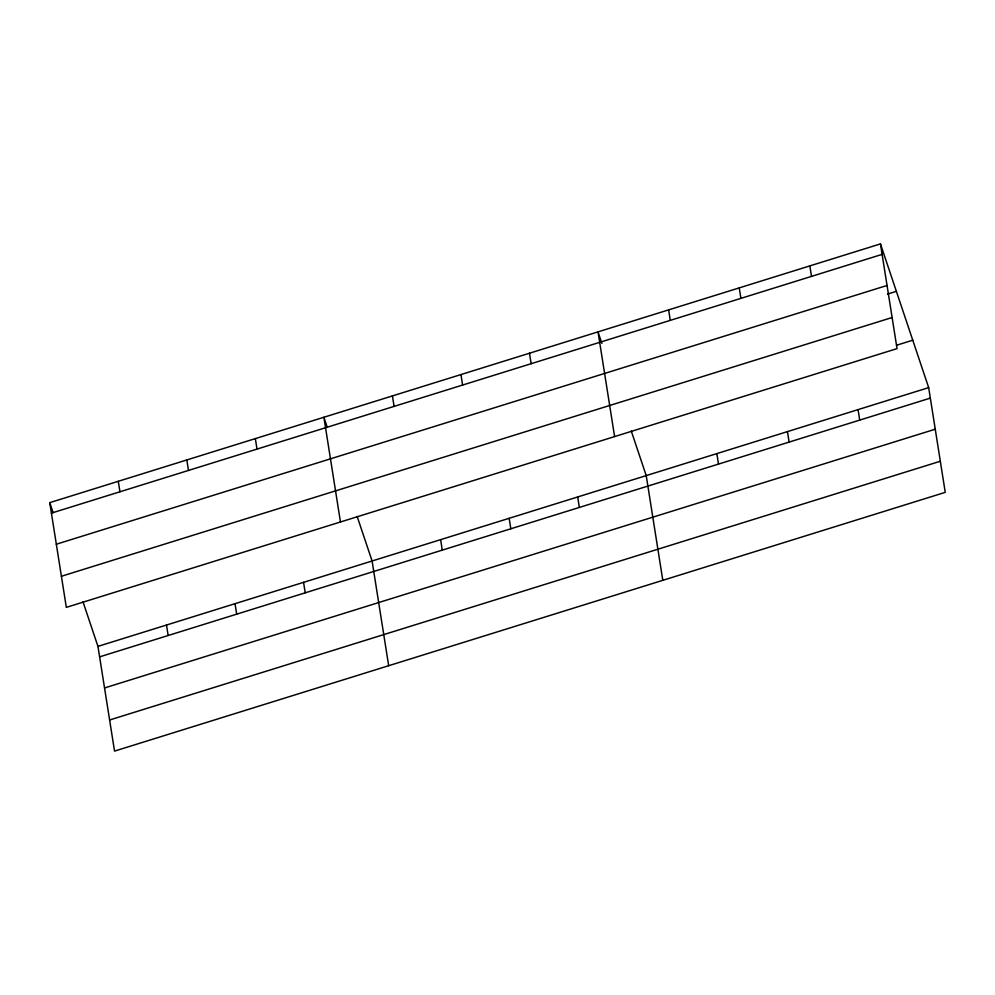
<?xml version="1.0" encoding="UTF-8"?>
<svg xmlns="http://www.w3.org/2000/svg" width="995" height="995" viewBox="0 0 995 995"><rect width="100%" height="100%" fill="white"/><g stroke="black" fill="none" stroke-linecap="round" stroke-linejoin="round"><path stroke-width="1.49" d="M880.463 243.899L897.042 348.611L66.329 607.373L49.75 502.649L880.463 243.899L928.671 387.627L945.25 492.351L114.537 751.101L97.958 646.389L83.008 601.826M51.404 513.134L882.117 254.384M56.329 544.228L887.043 285.478M887.54 294.085L896.371 291.336M61.404 576.267L892.117 317.517M896.57 345.24L912.763 340.203M97.958 646.389L928.671 387.627M99.612 656.862L930.325 398.112M104.537 687.955L935.25 429.206M109.612 719.994L940.325 461.245M601.875 343.374L598.02 331.882L614.599 436.594M631.278 431.046L646.228 475.61L662.807 580.321M327.255 427.328L323.885 417.266L340.464 521.977M357.143 516.442L372.093 560.993L388.672 665.705M49.75 502.649L53.121 512.711M858.051 409.629L859.717 420.101M809.843 265.901L811.51 276.374M787.443 431.619L789.11 442.103M739.235 287.891L740.902 298.376M716.835 453.62L718.489 464.093M668.628 309.88L670.294 320.365M577.685 496.953L579.351 507.438M529.489 353.225L531.143 363.71M509.154 518.308L510.821 528.78M460.946 374.568L462.613 385.053M440.623 539.651L442.277 550.123M392.416 395.923L394.082 406.395M303.562 582.349L305.216 592.821M255.354 438.608L257.008 449.093M235.019 603.691L236.686 614.164M186.811 459.964L188.478 470.436M166.488 625.034L168.155 635.519M118.281 481.306L119.947 491.791"/></g></svg>
